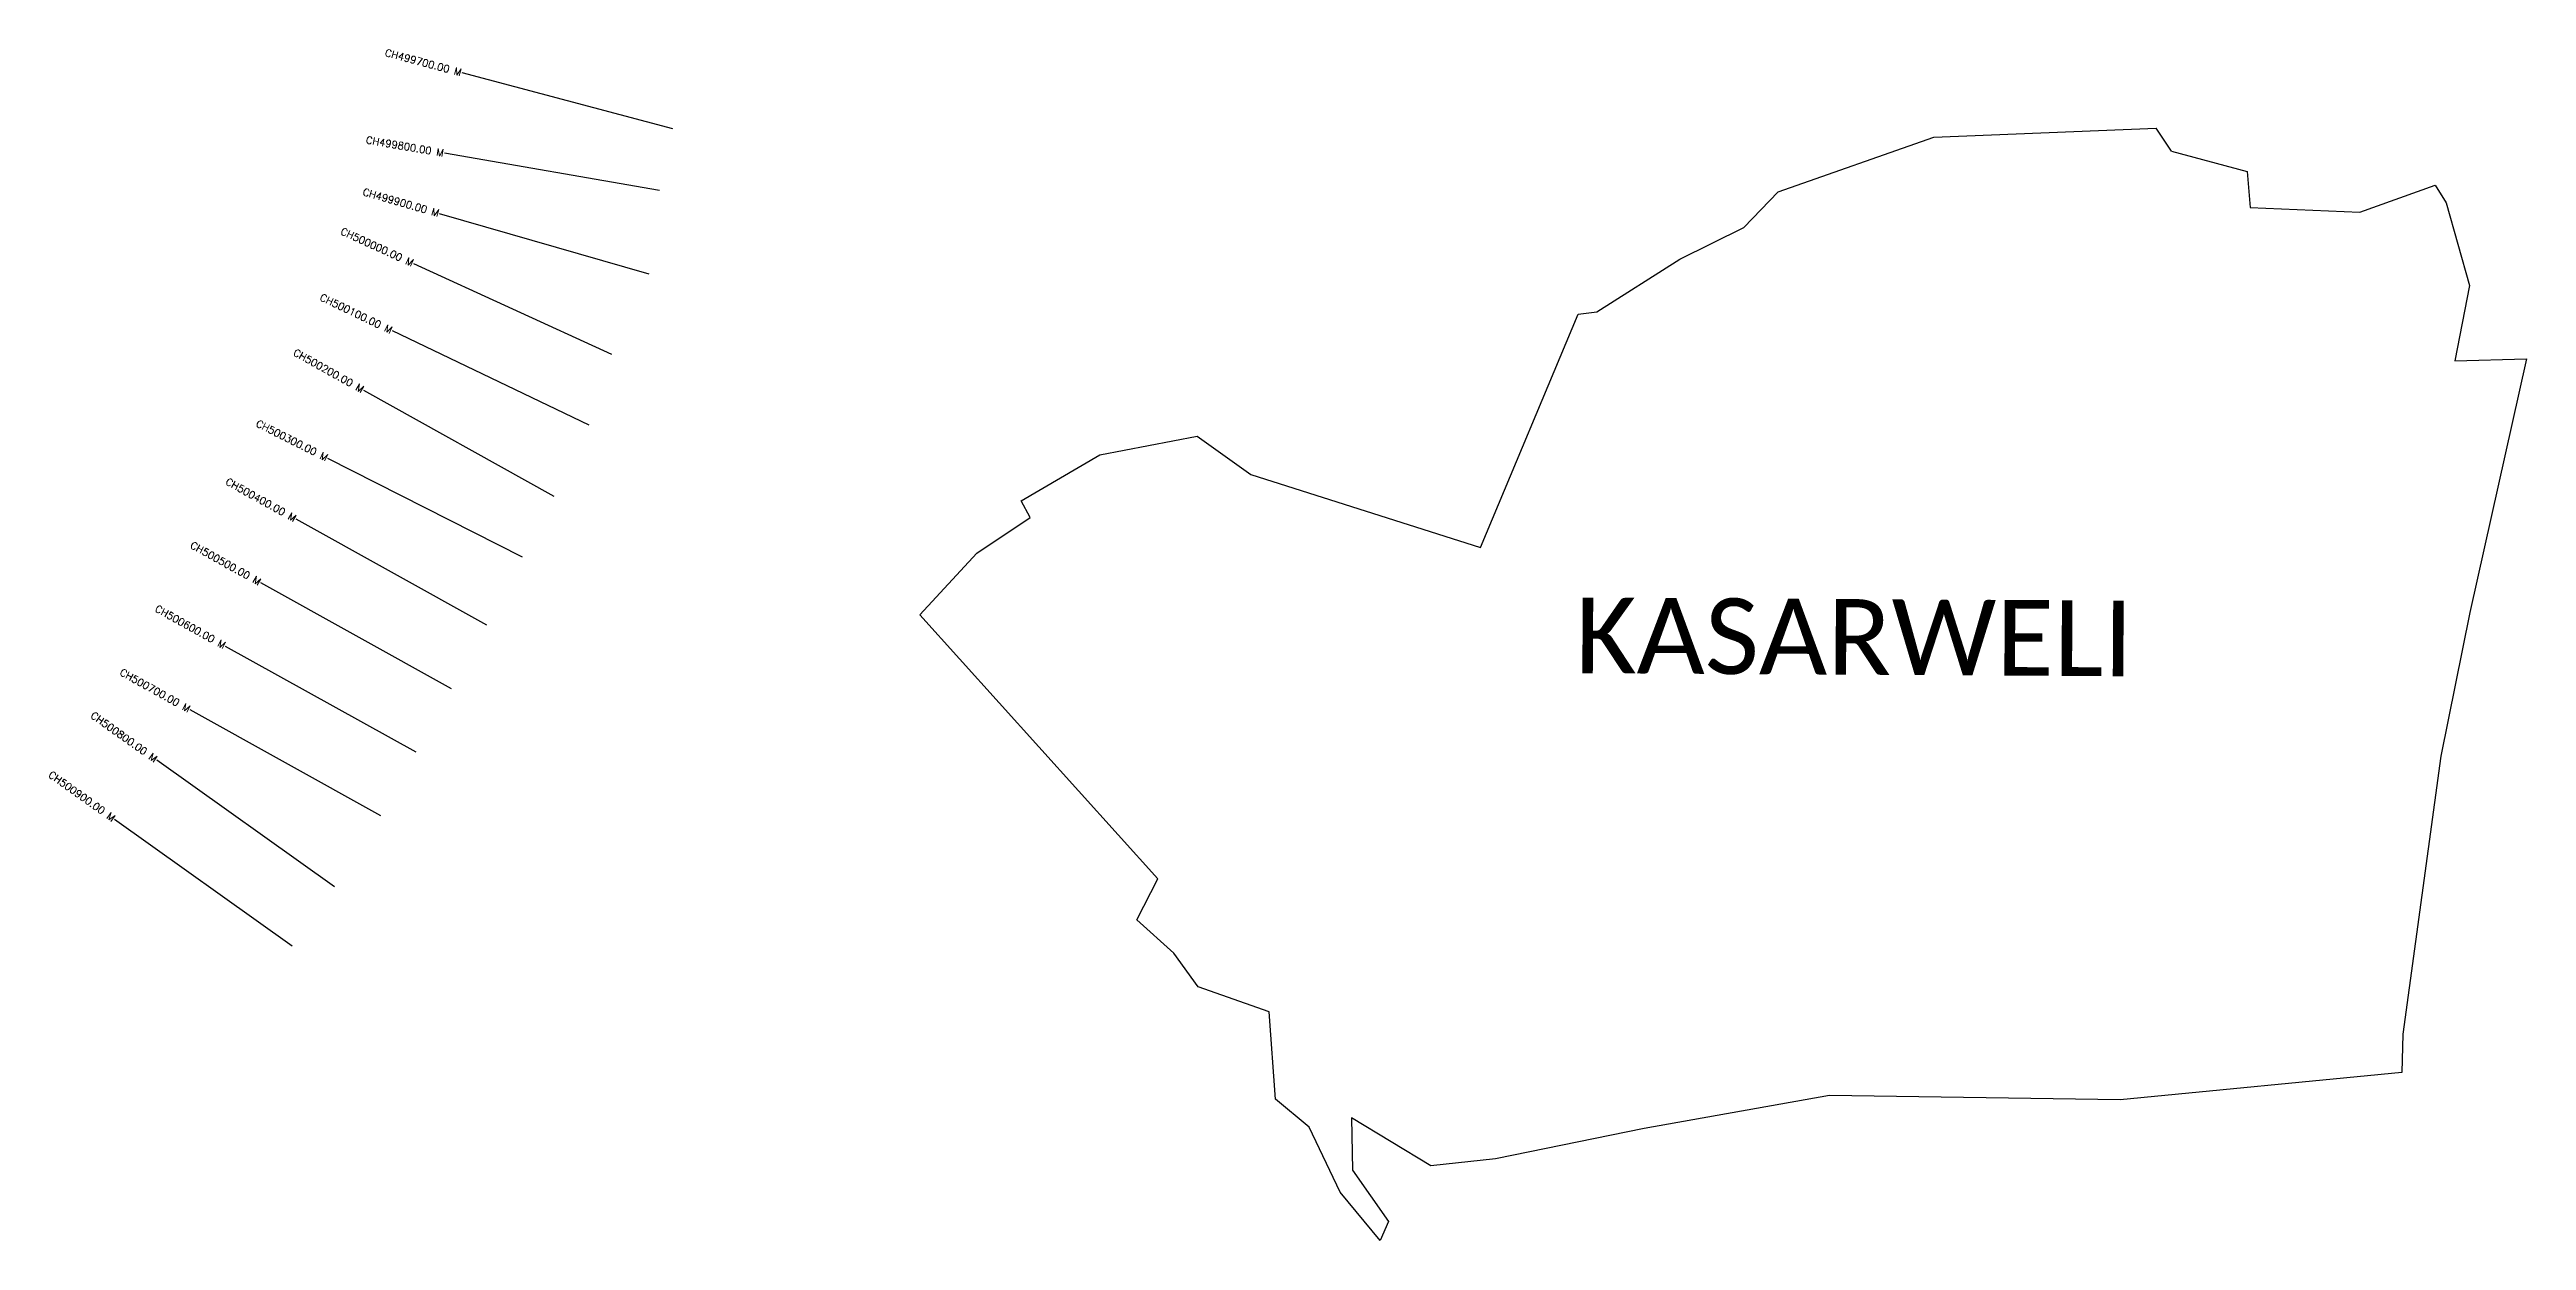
# Model space of a CAD drawing. Header units: metres. Extents: x 317071 to 320478, y 1884966 to 1886604.
import ezdxf
from ezdxf.enums import TextEntityAlignment as Align

# ---------------------------------------------------------------- set-up
doc = ezdxf.new("R2010")
doc.units = ezdxf.units.M
for name, color, linetype in [('CS', 134, 'Continuous'), ('CSMark', 6, 'Continuous'), ('village', 3, 'Continuous'), ('VILLAGE NAME', 250, 'Continuous')]:
    doc.layers.add(name, color=color, linetype=linetype)
doc.styles.get("Standard").update_dxf_attribs({"font": 'simplex.shx'})

msp = doc.modelspace()

# ---------------------------------------------------------------- linework, layer by layer
at = {"color": 6, "flags": 128}
msp.add_lwpolyline([(319989.6, 1886463.6), (319968.2, 1886495.2)], dxfattribs=at)
at = {"layer": 'CS'}
for p, q in [((317928.7, 1886494.3), (317638.8, 1886571.6)), ((317910.1, 1886409.8), (317614.5, 1886460.9)), ((317895.9, 1886294.4), (317607.7, 1886377.8)), ((317844.8, 1886183.9), (317572.1, 1886308.9)), ((317813.4, 1886086.9), (317542.9, 1886216.5)), ((317765.5, 1885988.7), (317503.5, 1886134.8)), ((317721.8, 1885905.5), (317454.1, 1886041)), ((317672.7, 1885811.8), (317410.5, 1885957.5)), ((317624.2, 1885724.4), (317361.9, 1885870)), ((317575.7, 1885637), (317313.4, 1885782.6)), ((317527.1, 1885549.5), (317264.8, 1885695.2)), ((317463.2, 1885452), (317218.8, 1885626)), ((317405.2, 1885370.5), (317160.8, 1885544.6))]:
    msp.add_line(p, q, dxfattribs=at)
at = {"layer": 'village', "color": 6}
for points in [[(320477.6, 1886178.1, 0), (320399.6, 1885829.2, 0), (320359.9, 1885631.5, 0), (320307.6, 1885249.4, 0), (320306.3, 1885196.6, 0), (319919, 1885158.9, 0), (319518.9, 1885165.1, 0), (319264.2, 1885119.4, 0), (319059.6, 1885078, 0), (318970.7, 1885068.3, 0), (318862, 1885134.3, 0), (318863.1, 1885062.3, 0), (318912.5, 1884991.5, 0), (318901, 1884965.5, 0), (318846.3, 1885032.1, 0), (318803.5, 1885121.2, 0), (318757.1, 1885159.9, 0), (318748.4, 1885280, 0), (318650.7, 1885314.5, 0), (318617.5, 1885360.6, 0), (318566.4, 1885406.7, 0), (318595.5, 1885462.8, 0), (318268.3, 1885825.9, 0), (318346.7, 1885911, 0), (318419.7, 1885959.7, 0), (318407.5, 1885982.9, 0), (318515.7, 1886046.1, 0), (318649.5, 1886072, 0), (318723.2, 1886019.2, 0), (319039.4, 1885918.8, 0), (319173.4, 1886239.7, 0), (319199.1, 1886242.6, 0), (319313.2, 1886315.3, 0), (319401.5, 1886359, 0), (319448.5, 1886408, 0), (319662.7, 1886482.9, 0), (319968.2, 1886495.2, 0)], [(319989.6, 1886463.6, 0), (320093.6, 1886435.8, 0), (320097.7, 1886386.4, 0), (320248.4, 1886379.8, 0), (320352.2, 1886417, 0), (320367.3, 1886392.5, 0), (320399.2, 1886279, 0), (320379, 1886175.5, 0), (320477.6, 1886178.1, 0), (320477.6, 1886178.1, 0)]]:
    msp.add_polyline3d(points, dxfattribs=at)

# ---------------------------------------------------------------- texts
at = {"layer": 'CSMark'}
for s, rotation, p in [('CH499700.00 M', 345.0847, (317637.8, 1886571.8)), ('CH499800.00 M', 350.1972, (317613.5, 1886461.1)), ('CH499900.00 M', 343.8624, (317606.8, 1886378.1)), ('CH500000.00 M', 335.3726, (317571.2, 1886309.4)), ('CH500100.00 M', 334.3951, (317542, 1886216.9)), ('CH500200.00 M', 330.8491, (317502.6, 1886135.3)), ('CH500300.00 M', 333.1594, (317453.2, 1886041.4)), ('CH500400.00 M', 330.9589, (317409.6, 1885957.9)), ('CH500500.00 M', 330.9589, (317361, 1885870.5)), ('CH500600.00 M', 330.9589, (317312.5, 1885783.1)), ('CH500700.00 M', 330.9589, (317264, 1885695.7)), ('CH500800.00 M', 324.5404, (317218, 1885626.6)), ('CH500900.00 M', 324.5404, (317160, 1885545.1))]:
    msp.add_text(s, height=10, rotation=rotation, dxfattribs=at).set_placement(p, align=Align.MIDDLE_RIGHT)
at = {"layer": 'VILLAGE NAME', "insert": (319170, 1885849.9), "char_height": 104.042, "attachment_point": 1, "rotation": 359.6762}
msp.add_mtext_dynamic_manual_height_columns('{\\fCalibri|b0|i0|c0|p34;KASARWELI}', width=1067.044, gutter_width=520.2, heights=[0], dxfattribs=at)

doc.saveas('drawing.dxf')
